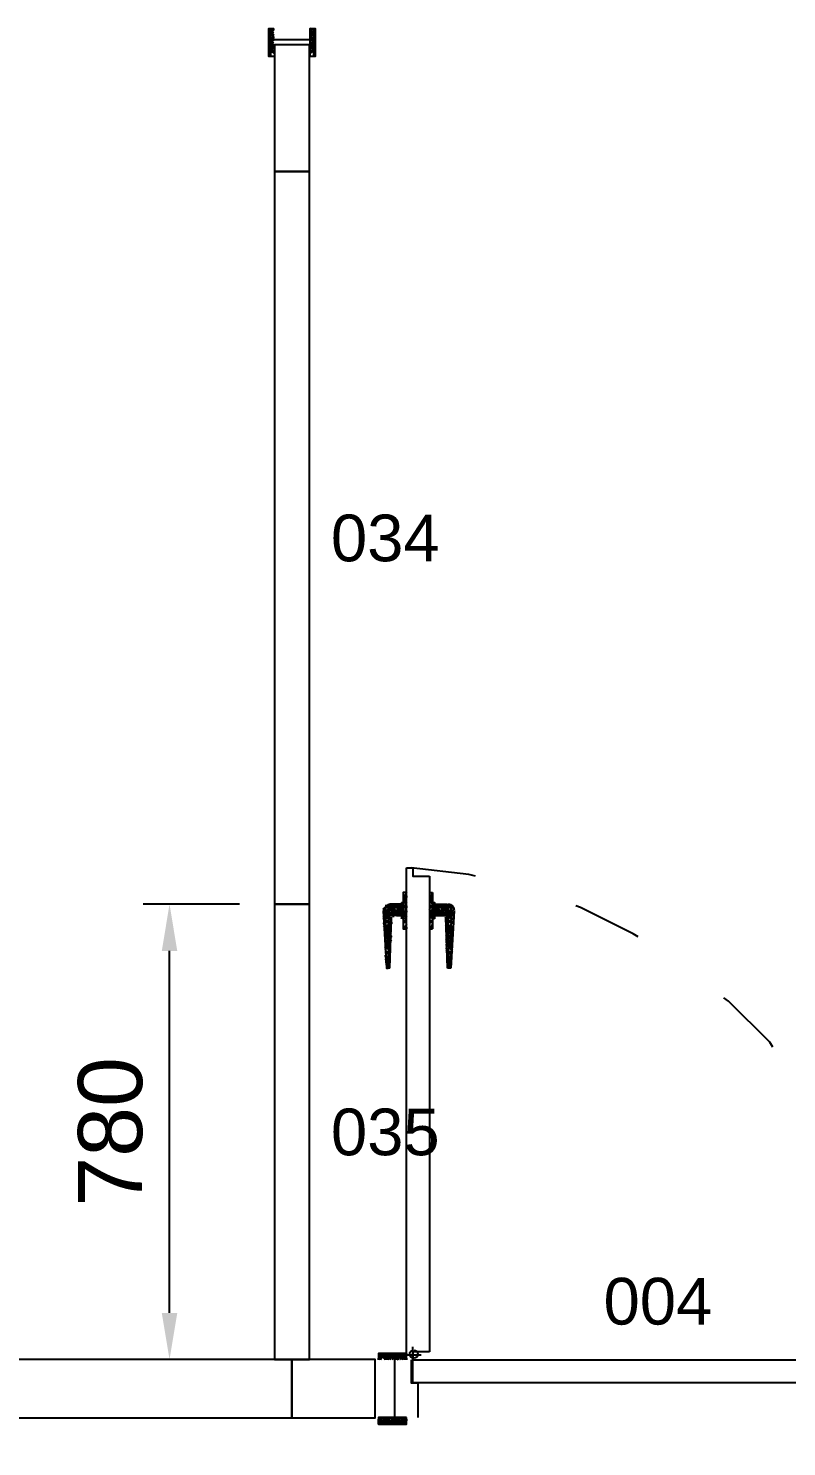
# Model space of a CAD drawing. Header units: millimetres. Extents: x -973 to 28250, y -35942 to 8545.
# Drawn here: x 3413 to 4713, y -24049 to -21620 of the extents above; entities that cross this region are included whole.
import ezdxf
from ezdxf.enums import TextEntityAlignment as Align

# ---------------------------------------------------------------- set-up
doc = ezdxf.new("R2010")
doc.units = ezdxf.units.MM
for name, color, linetype in [('R02_AKS', 8, 'Continuous'), ('R02_DUVAR', 7, 'Continuous'), ('R02_OLCU', 4, 'Continuous'), ('R02_OZEL', 6, 'Continuous')]:
    doc.layers.add(name, color=color, linetype=linetype)
doc.styles.get("Standard").update_dxf_attribs({"font": 'Arial.ttf'})
doc.dimstyles.new('ISO-25', dxfattribs={"dimtxt": 12, "dimasz": 3, "dimexe": 1.25, "dimexo": 0.625, "dimgap": 4, "dimtad": 1, "dimtxsty": 'Standard', "dimcen": 2.5, "dimadec": 0, "dimazin": 0, "dimtfac": 1, "dimtmove": 0, "dimatfit": 3, "dimfxl": 1, "dimarcsym": 0})

# ---------------------------------------------------------------- blocks, each defined once
blk = doc.blocks.new('R02_CK_D01_H_1_1_P')
blk.add_lwpolyline([(0, 0), (1255, 0), (1255, 100), (0, 100)], close=True)
blk = doc.blocks.new('R02_SRC_K02')
at = {"color": 133, "linetype": 'Continuous', "lineweight": 25, "true_color": 0x6ec1dd}
for p, q in [((54378.49, 7078.5), (54378.49, 7162.8)), ((54374.54, 7161.39), (54374.54, 7079.91)), ((54373.98, 7158.57), (54374.26, 7158.01)), ((54373.98, 7158.57), (54373.98, 7152.37)), ((54374.54, 7158.57), (54373.98, 7158.57)), ((54373.98, 7158.01), (54373.98, 7158.01)), ((54373.98, 7158.01), (54374.26, 7158.01)), ((54373.98, 7157.45), (54373.98, 7157.73)), ((54373.98, 7157.73), (54373.98, 7157.73)), ((54374.26, 7158.01), (54374.54, 7158.29)), ((54374.54, 7158.01), (54374.26, 7157.73)), ((54374.26, 7157.73), (54374.26, 7158.01)), ((54374.26, 7157.73), (54374.54, 7157.73)), ((54378.49, 7158.57), (54378.77, 7158.01)), ((54378.49, 7158.01), (54378.49, 7157.73)), ((54378.49, 7158.01), (54378.77, 7158.01)), ((54378.77, 7157.45), (54378.49, 7157.73)), ((54378.49, 7157.73), (54378.49, 7157.73)), ((54378.77, 7158.01), (54379.05, 7158.29)), ((54378.77, 7157.73), (54378.77, 7158.01)), ((54379.05, 7157.73), (54378.77, 7157.73)), ((54378.77, 7157.73), (54379.05, 7157.73)), ((54370.31, 7155.75), (54370.88, 7155.19)), ((54370.31, 7155.47), (54370.88, 7145.6)), ((54370.59, 7156.32), (54371.72, 7156.32)), ((54370.59, 7156.04), (54370.59, 7156.04)), ((54370.59, 7156.04), (54371.16, 7155.47)), ((54370.88, 7156.32), (54370.88, 7156.32)), ((54370.88, 7156.32), (54370.88, 7156.04)), ((54371.72, 7156.04), (54370.88, 7156.04)), ((54370.88, 7155.47), (54370.88, 7155.19)), ((54370.88, 7155.47), (54371.16, 7155.47)), ((54371.72, 7156.32), (54371.16, 7156.32)), ((54371.16, 7155.19), (54371.44, 7156.04)), ((54371.44, 7156.6), (54371.44, 7156.32)), ((54371.44, 7156.6), (54371.44, 7156.32)), ((54373.69, 7156.6), (54371.44, 7156.6)), ((54371.72, 7155.75), (54371.44, 7156.04)), ((54371.44, 7154.91), (54372, 7155.75)), ((54372, 7156.32), (54371.72, 7156.6)), ((54371.72, 7156.32), (54371.72, 7156.32)), ((54371.72, 7156.32), (54371.72, 7156.04)), ((54371.72, 7155.75), (54372, 7155.75)), ((54372, 7156.32), (54372, 7156.6)), ((54372, 7156.32), (54372.29, 7156.32)), ((54372.57, 7154.91), (54372, 7156.04)), ((54372, 7156.04), (54372, 7155.75)), ((54372, 7156.04), (54372.29, 7156.04)), ((54372, 7155.75), (54372.29, 7155.19)), ((54372.29, 7156.32), (54372.29, 7156.6)), ((54372.57, 7156.32), (54372.29, 7156.32)), ((54372.57, 7156.32), (54372.29, 7156.04)), ((54373.13, 7156.32), (54372.29, 7156.32)), ((54373.13, 7156.04), (54372.29, 7156.04)), ((54372.29, 7156.04), (54372.57, 7155.47)), ((54372.57, 7155.47), (54372.29, 7155.19)), ((54372.57, 7155.19), (54373.13, 7156.04)), ((54372.57, 7155.47), (54372.57, 7155.47)), ((54373.13, 7156.6), (54373.13, 7156.32)), ((54373.13, 7156.6), (54373.13, 7156.32)), ((54373.41, 7156.32), (54373.13, 7156.32)), ((54373.41, 7156.32), (54373.13, 7156.04)), ((54373.13, 7155.75), (54373.13, 7156.04)), ((54373.13, 7155.75), (54373.41, 7155.75)), ((54373.13, 7154.91), (54373.41, 7155.75)), ((54373.41, 7156.32), (54373.41, 7156.6)), ((54373.41, 7156.32), (54373.41, 7156.6)), ((54373.41, 7156.32), (54373.69, 7156.32)), ((54373.69, 7156.04), (54373.41, 7156.04)), ((54373.41, 7156.04), (54373.41, 7155.75)), ((54373.41, 7156.04), (54373.69, 7156.04)), ((54373.41, 7155.75), (54373.69, 7155.47)), ((54373.69, 7156.88), (54373.69, 7156.88)), ((54373.69, 7156.32), (54373.98, 7156.6)), ((54373.69, 7156.32), (54373.98, 7156.32)), ((54373.69, 7156.32), (54373.69, 7156.32)), ((54373.98, 7155.47), (54373.69, 7156.04)), ((54373.69, 7156.04), (54373.69, 7156.04)), ((54373.69, 7155.47), (54373.98, 7155.19)), ((54373.98, 7157.45), (54373.98, 7157.45)), ((54374.26, 7157.45), (54373.98, 7156.88)), ((54373.98, 7157.45), (54373.98, 7157.45)), ((54373.98, 7157.45), (54373.98, 7157.45)), ((54373.98, 7157.16), (54373.98, 7157.16)), ((54373.98, 7157.16), (54374.26, 7157.16)), ((54373.98, 7156.6), (54374.26, 7157.16)), ((54373.98, 7156.32), (54374.54, 7156.32)), ((54373.98, 7156.32), (54373.98, 7156.32)), ((54373.98, 7156.32), (54373.98, 7156.04)), ((54373.98, 7156.32), (54373.98, 7156.32)), ((54374.54, 7156.32), (54373.98, 7156.32)), ((54373.98, 7156.04), (54373.98, 7156.04)), ((54373.98, 7156.04), (54373.98, 7156.04)), ((54374.54, 7156.04), (54373.98, 7156.04)), ((54373.98, 7155.47), (54373.98, 7155.19)), ((54373.98, 7155.47), (54374.26, 7155.47)), ((54374.26, 7157.45), (54374.54, 7157.45)), ((54374.26, 7157.45), (54374.26, 7157.16)), ((54374.26, 7157.45), (54374.54, 7157.45)), ((54374.26, 7157.16), (54374.54, 7156.88)), ((54374.26, 7155.19), (54374.54, 7155.75)), ((54378.77, 7157.45), (54378.49, 7156.88)), ((54378.77, 7157.45), (54378.49, 7157.45)), ((54378.49, 7157.16), (54378.49, 7157.45)), ((54378.49, 7157.45), (54378.49, 7157.45)), ((54378.49, 7157.16), (54378.77, 7157.16)), ((54378.49, 7156.32), (54378.77, 7157.16)), ((54378.49, 7156.32), (54379.05, 7156.32)), ((54378.49, 7156.32), (54378.49, 7156.32)), ((54378.49, 7156.32), (54378.49, 7156.04)), ((54379.05, 7156.32), (54378.49, 7156.32)), ((54379.05, 7156.04), (54378.49, 7156.04)), ((54378.49, 7156.04), (54378.77, 7155.47)), ((54378.49, 7155.47), (54378.49, 7155.19)), ((54378.49, 7155.47), (54378.77, 7155.47)), ((54378.77, 7157.45), (54378.77, 7157.16)), ((54378.77, 7157.45), (54379.05, 7157.45)), ((54378.77, 7157.16), (54379.05, 7156.88)), ((54379.33, 7156.88), (54379.05, 7156.88)), ((54379.05, 7156.88), (54379.05, 7156.32)), ((54379.33, 7156.6), (54379.05, 7156.32)), ((54379.05, 7156.32), (54379.33, 7156.32)), ((54379.33, 7156.32), (54379.05, 7156.32)), ((54379.33, 7156.04), (54379.05, 7156.04)), ((54379.33, 7156.88), (54379.33, 7154.06)), ((54379.62, 7156.32), (54379.33, 7156.6)), ((54379.33, 7156.6), (54381.31, 7156.6)), ((54379.33, 7156.32), (54379.33, 7156.32)), ((54379.33, 7156.32), (54379.33, 7156.32)), ((54379.33, 7156.32), (54379.33, 7156.04)), ((54379.33, 7156.32), (54379.33, 7156.32)), ((54379.33, 7156.04), (54379.33, 7156.04)), ((54379.33, 7155.75), (54379.62, 7155.75)), ((54379.33, 7155.19), (54379.62, 7155.75)), ((54379.62, 7156.32), (54379.62, 7156.6)), ((54379.62, 7156.32), (54379.9, 7156.32)), ((54380.18, 7154.91), (54379.62, 7156.04)), ((54379.62, 7156.04), (54379.62, 7155.75)), ((54379.62, 7156.04), (54379.9, 7156.04)), ((54379.62, 7155.75), (54379.9, 7155.19)), ((54379.9, 7156.32), (54379.9, 7156.6)), ((54380.18, 7156.32), (54379.9, 7156.32)), ((54380.18, 7156.32), (54379.9, 7156.04)), ((54380.74, 7156.32), (54379.9, 7156.32)), ((54380.74, 7156.04), (54379.9, 7156.04)), ((54379.9, 7156.04), (54380.18, 7155.47)), ((54380.18, 7155.47), (54379.9, 7155.19)), ((54380.18, 7155.19), (54380.74, 7156.04)), ((54380.18, 7155.47), (54380.18, 7155.47)), ((54380.74, 7156.6), (54380.74, 7156.32)), ((54380.74, 7156.6), (54380.74, 7156.32)), ((54381.03, 7156.32), (54380.74, 7156.32)), ((54381.03, 7156.32), (54380.74, 7156.04)), ((54380.74, 7155.75), (54380.74, 7156.04)), ((54380.74, 7155.75), (54381.03, 7155.75)), ((54380.74, 7154.91), (54381.03, 7155.75)), ((54381.03, 7156.32), (54381.03, 7156.6)), ((54381.03, 7156.32), (54381.03, 7156.6)), ((54381.03, 7156.32), (54381.31, 7156.32)), ((54381.03, 7156.04), (54381.03, 7155.75)), ((54381.03, 7156.04), (54381.31, 7156.04)), ((54381.03, 7155.75), (54381.59, 7155.19)), ((54381.31, 7156.32), (54381.59, 7156.6)), ((54381.31, 7156.04), (54381.87, 7155.47)), ((54381.59, 7156.32), (54381.59, 7156.32)), ((54381.59, 7156.32), (54381.59, 7156.04)), ((54381.59, 7156.32), (54381.59, 7156.32)), ((54382.15, 7156.04), (54381.59, 7156.04)), ((54381.59, 7155.47), (54381.59, 7155.19)), ((54381.59, 7155.47), (54381.87, 7155.47)), ((54381.87, 7155.19), (54382.15, 7156.04)), ((54382.44, 7155.75), (54382.15, 7156.04)), ((54382.15, 7154.91), (54382.44, 7155.47)), ((54382.44, 7155.75), (54382.44, 7155.75)), ((54370.88, 7155.19), (54370.31, 7155.19)), ((54370.88, 7154.63), (54370.31, 7154.63)), ((54370.59, 7154.06), (54370.88, 7154.63)), ((54370.59, 7153.78), (54371.16, 7154.34)), ((54370.59, 7153.78), (54370.59, 7153.78)), ((54371.16, 7152.37), (54370.59, 7153.5)), ((54370.59, 7153.5), (54371.72, 7153.5)), ((54370.59, 7153.5), (54370.59, 7153.5)), ((54370.59, 7153.5), (54371.16, 7152.65)), ((54370.59, 7152.94), (54370.88, 7152.37)), ((54371.16, 7154.91), (54370.88, 7155.19)), ((54371.16, 7154.91), (54370.88, 7154.63)), ((54370.88, 7154.34), (54370.88, 7154.63)), ((54370.88, 7154.34), (54371.16, 7154.34)), ((54370.88, 7153.5), (54370.88, 7153.78)), ((54371.72, 7153.78), (54370.88, 7153.78)), ((54370.88, 7153.5), (54370.88, 7153.5)), ((54371.72, 7153.5), (54370.88, 7153.5)), ((54371.16, 7154.91), (54371.16, 7155.19)), ((54371.16, 7154.91), (54371.44, 7154.91)), ((54371.16, 7154.91), (54371.16, 7154.63)), ((54371.16, 7154.91), (54371.44, 7154.91)), ((54371.16, 7154.63), (54371.44, 7153.78)), ((54371.16, 7152.65), (54371.44, 7153.5)), ((54371.72, 7154.91), (54371.44, 7155.19)), ((54372.57, 7155.19), (54371.44, 7155.19)), ((54371.72, 7154.91), (54371.44, 7154.63)), ((54371.44, 7154.91), (54371.72, 7154.06)), ((54372.57, 7154.63), (54371.44, 7154.63)), ((54371.44, 7145.6), (54371.72, 7154.34)), ((54371.72, 7154.06), (54371.44, 7153.78)), ((54371.72, 7153.22), (54371.44, 7153.5)), ((54371.44, 7152.37), (54371.72, 7152.94)), ((54371.72, 7154.06), (54371.72, 7154.06)), ((54371.72, 7153.5), (54371.72, 7153.78)), ((54371.72, 7153.5), (54371.72, 7153.5)), ((54371.72, 7153.22), (54371.72, 7153.22)), ((54373.69, 7154.63), (54372, 7154.63)), ((54372, 7154.34), (54372, 7154.34)), ((54372.57, 7154.63), (54372.29, 7154.63)), ((54372.29, 7154.63), (54372.29, 7154.63)), ((54372.57, 7154.91), (54372.57, 7155.19)), ((54372.85, 7154.91), (54372.57, 7155.19)), ((54372.57, 7154.91), (54372.57, 7154.63)), ((54372.57, 7154.91), (54372.57, 7154.63)), ((54372.85, 7154.91), (54372.57, 7154.63)), ((54372.57, 7154.63), (54372.57, 7154.63)), ((54372.85, 7154.63), (54372.85, 7154.91)), ((54372.85, 7154.91), (54373.13, 7154.91)), ((54372.85, 7154.91), (54373.13, 7154.91)), ((54373.13, 7154.91), (54373.13, 7155.19)), ((54373.69, 7155.19), (54373.13, 7155.19)), ((54373.13, 7154.91), (54373.13, 7154.63)), ((54373.13, 7154.91), (54373.13, 7154.63)), ((54373.69, 7154.63), (54373.13, 7154.63)), ((54373.98, 7155.19), (54373.69, 7155.19)), ((54373.69, 7154.91), (54373.98, 7154.91)), ((54373.98, 7154.63), (54373.69, 7154.63)), ((54373.69, 7154.34), (54373.98, 7154.63)), ((54373.98, 7154.34), (54373.69, 7154.06)), ((54373.69, 7154.06), (54373.98, 7154.06)), ((54373.69, 7154.06), (54373.69, 7154.06)), ((54373.98, 7154.91), (54373.98, 7155.19)), ((54373.98, 7155.19), (54373.98, 7155.19)), ((54373.98, 7155.19), (54373.98, 7155.19)), ((54373.98, 7154.91), (54373.98, 7154.91)), ((54373.98, 7154.91), (54373.98, 7154.63)), ((54373.98, 7154.34), (54373.98, 7154.63)), ((54373.98, 7154.63), (54373.98, 7154.63)), ((54373.98, 7154.63), (54373.98, 7154.63)), ((54373.98, 7154.34), (54374.26, 7154.34)), ((54373.98, 7154.06), (54374.26, 7154.34)), ((54373.98, 7153.5), (54373.98, 7153.78)), ((54374.54, 7153.78), (54373.98, 7153.78)), ((54373.98, 7153.5), (54374.54, 7153.5)), ((54373.98, 7153.5), (54373.98, 7153.5)), ((54374.54, 7153.5), (54373.98, 7153.5)), ((54373.98, 7153.22), (54374.26, 7152.65)), ((54374.26, 7154.91), (54374.26, 7155.19)), ((54374.26, 7154.91), (54374.54, 7154.91)), ((54374.26, 7154.91), (54374.54, 7154.91)), ((54374.26, 7154.91), (54374.26, 7154.63)), ((54374.26, 7154.91), (54374.54, 7154.91)), ((54374.26, 7154.63), (54374.54, 7154.06)), ((54374.26, 7152.65), (54374.54, 7152.94)), ((54378.77, 7154.91), (54378.49, 7155.19)), ((54378.49, 7155.19), (54378.49, 7155.19)), ((54378.77, 7154.91), (54378.49, 7154.63)), ((54378.49, 7154.34), (54378.49, 7154.63)), ((54378.49, 7154.63), (54378.49, 7154.63)), ((54378.49, 7154.34), (54378.77, 7154.34)), ((54378.49, 7153.78), (54378.77, 7154.34)), ((54378.49, 7153.5), (54378.49, 7153.78)), ((54379.05, 7153.78), (54378.49, 7153.78)), ((54378.49, 7153.5), (54379.05, 7153.5)), ((54378.49, 7153.5), (54378.49, 7153.5)), ((54379.05, 7153.5), (54378.49, 7153.5)), ((54378.49, 7153.22), (54378.77, 7152.65)), ((54378.77, 7152.37), (54378.49, 7152.94)), ((54378.77, 7154.91), (54378.77, 7155.19)), ((54378.77, 7154.91), (54379.05, 7154.91)), ((54378.77, 7154.91), (54378.77, 7154.63)), ((54378.77, 7154.91), (54379.05, 7154.91)), ((54378.77, 7154.63), (54379.05, 7154.34)), ((54378.77, 7152.65), (54379.05, 7152.94)), ((54379.33, 7154.91), (54379.05, 7155.19)), ((54379.33, 7155.19), (54379.05, 7155.19)), ((54379.05, 7154.91), (54379.33, 7155.19)), ((54379.05, 7154.91), (54379.33, 7154.91)), ((54379.05, 7154.91), (54379.05, 7154.91)), ((54379.05, 7154.91), (54379.05, 7154.91)), ((54379.05, 7154.91), (54379.33, 7154.63)), ((54379.33, 7154.63), (54379.05, 7154.63)), ((54379.33, 7154.63), (54379.05, 7154.63)), ((54379.05, 7154.34), (54379.05, 7154.06)), ((54380.18, 7155.19), (54379.33, 7155.19)), ((54379.33, 7154.91), (54379.33, 7154.63)), ((54380.18, 7154.63), (54379.33, 7154.63)), ((54379.33, 7154.63), (54380.74, 7154.63)), ((54380.18, 7154.63), (54379.9, 7154.63)), ((54379.9, 7154.63), (54379.9, 7154.63)), ((54380.18, 7154.91), (54380.18, 7155.19)), ((54380.46, 7154.91), (54380.18, 7155.19)), ((54380.18, 7154.91), (54380.18, 7154.63)), ((54380.18, 7154.91), (54380.18, 7154.63)), ((54380.46, 7154.91), (54380.18, 7154.63)), ((54380.18, 7154.63), (54380.18, 7154.63)), ((54380.46, 7154.63), (54380.46, 7154.91)), ((54380.46, 7154.91), (54380.74, 7154.91)), ((54380.46, 7154.91), (54380.74, 7154.91)), ((54380.74, 7154.91), (54380.74, 7155.19)), ((54381.59, 7155.19), (54380.74, 7155.19)), ((54380.74, 7154.91), (54380.74, 7154.63)), ((54380.74, 7154.91), (54380.74, 7154.34)), ((54381.59, 7154.63), (54380.74, 7154.63)), ((54380.74, 7154.34), (54380.74, 7154.34)), ((54381.03, 7153.78), (54381.59, 7154.63)), ((54381.31, 7145.6), (54381.03, 7154.34)), ((54381.03, 7154.06), (54381.03, 7154.06)), ((54381.03, 7154.06), (54381.03, 7154.06)), ((54381.03, 7153.78), (54381.03, 7153.78)), ((54381.03, 7153.78), (54381.31, 7153.78)), ((54381.03, 7153.5), (54382.44, 7153.5)), ((54381.03, 7153.5), (54381.03, 7153.5)), ((54381.03, 7153.5), (54381.03, 7153.22)), ((54381.03, 7153.5), (54381.31, 7153.5)), ((54381.03, 7153.22), (54381.03, 7153.22)), ((54381.03, 7153.22), (54381.03, 7153.22)), ((54381.03, 7153.22), (54381.59, 7152.37)), ((54381.31, 7153.78), (54381.87, 7154.34)), ((54381.31, 7153.5), (54381.87, 7152.65)), ((54381.59, 7154.91), (54381.59, 7155.19)), ((54381.59, 7154.91), (54381.59, 7154.63)), ((54381.59, 7154.34), (54381.59, 7154.63)), ((54381.59, 7154.34), (54381.87, 7154.34)), ((54381.59, 7153.5), (54381.59, 7153.78)), ((54382.44, 7153.78), (54381.59, 7153.78)), ((54381.59, 7153.5), (54381.59, 7153.5)), ((54382.44, 7153.5), (54381.59, 7153.5)), ((54381.87, 7154.91), (54381.87, 7155.19)), ((54381.87, 7154.91), (54382.44, 7154.91)), ((54381.87, 7154.91), (54382.15, 7154.91)), ((54381.87, 7154.91), (54381.87, 7154.63)), ((54381.87, 7154.91), (54382.15, 7154.91)), ((54381.87, 7154.63), (54382.15, 7153.78)), ((54381.87, 7152.65), (54382.15, 7153.5)), ((54382.44, 7154.91), (54382.15, 7155.19)), ((54382.44, 7155.19), (54382.15, 7155.19)), ((54382.44, 7154.91), (54382.15, 7154.63)), ((54382.15, 7154.91), (54382.44, 7154.34)), ((54382.44, 7154.63), (54382.15, 7154.63)), ((54382.44, 7154.06), (54382.15, 7153.78)), ((54382.44, 7153.22), (54382.15, 7153.5)), ((54382.44, 7154.06), (54382.44, 7154.06)), ((54370.88, 7152.37), (54370.59, 7152.37)), ((54370.88, 7152.09), (54370.59, 7152.09)), ((54370.59, 7151.81), (54370.88, 7152.09)), ((54370.59, 7150.96), (54371.16, 7151.81)), ((54370.59, 7150.96), (54371.72, 7150.96)), ((54370.59, 7150.96), (54370.59, 7150.96)), ((54370.59, 7150.96), (54370.59, 7150.96)), ((54370.59, 7150.96), (54371.16, 7150.12)), ((54370.88, 7152.65), (54370.88, 7152.37)), ((54370.88, 7152.65), (54371.16, 7152.65)), ((54371.16, 7152.37), (54370.88, 7152.37)), ((54371.16, 7152.37), (54370.88, 7152.09)), ((54370.88, 7151.81), (54370.88, 7152.09)), ((54370.88, 7151.81), (54371.16, 7151.81)), ((54370.88, 7150.96), (54370.88, 7151.24)), ((54371.72, 7151.24), (54370.88, 7151.24)), ((54370.88, 7150.96), (54370.88, 7150.68)), ((54371.72, 7150.68), (54370.88, 7150.68)), ((54371.16, 7152.37), (54371.16, 7152.65)), ((54371.16, 7152.37), (54371.44, 7152.37)), ((54371.72, 7151.24), (54371.16, 7152.09)), ((54371.16, 7152.09), (54371.16, 7151.81)), ((54371.16, 7152.09), (54371.44, 7152.09)), ((54371.16, 7151.81), (54371.44, 7151.24)), ((54371.16, 7149.83), (54371.44, 7150.68)), ((54371.72, 7150.4), (54371.16, 7149.83)), ((54371.72, 7152.37), (54371.44, 7152.37)), ((54371.72, 7152.37), (54371.44, 7152.09)), ((54371.72, 7152.37), (54371.44, 7152.37)), ((54371.72, 7152.09), (54371.44, 7152.09)), ((54371.44, 7152.09), (54371.72, 7151.81)), ((54371.72, 7151.24), (54371.44, 7151.24)), ((54371.72, 7150.4), (54371.44, 7150.68)), ((54371.72, 7151.24), (54371.72, 7151.24)), ((54371.72, 7151.24), (54371.72, 7151.24)), ((54371.72, 7150.68), (54371.72, 7150.68)), ((54373.98, 7152.37), (54373.98, 7152.65)), ((54373.98, 7152.65), (54373.98, 7152.65)), ((54373.98, 7152.65), (54374.26, 7152.65)), ((54374.54, 7152.37), (54373.98, 7152.37)), ((54374.54, 7152.65), (54374.26, 7152.37)), ((54374.26, 7152.37), (54374.26, 7152.65)), ((54378.49, 7152.65), (54378.49, 7152.37)), ((54378.49, 7152.65), (54378.77, 7152.65)), ((54378.77, 7152.37), (54378.77, 7152.65)), ((54381.03, 7152.37), (54381.59, 7152.37)), ((54381.59, 7152.37), (54381.03, 7152.37)), ((54381.59, 7152.09), (54381.03, 7152.09)), ((54381.03, 7151.53), (54381.59, 7152.09)), ((54381.03, 7150.96), (54382.15, 7150.96)), ((54381.03, 7150.96), (54381.03, 7150.96)), ((54381.03, 7150.96), (54381.31, 7150.96)), ((54381.03, 7150.96), (54381.03, 7150.96)), ((54381.03, 7150.96), (54381.31, 7150.96)), ((54381.03, 7150.4), (54381.59, 7149.83)), ((54381.31, 7150.96), (54381.87, 7151.81)), ((54381.31, 7150.96), (54381.87, 7150.12)), ((54381.59, 7152.65), (54381.59, 7152.37)), ((54381.59, 7152.65), (54381.87, 7152.65)), ((54381.59, 7152.37), (54381.59, 7152.37)), ((54381.59, 7152.37), (54381.59, 7152.09)), ((54381.59, 7151.81), (54381.59, 7152.09)), ((54381.59, 7151.81), (54381.87, 7151.81)), ((54381.59, 7150.96), (54381.59, 7151.24)), ((54382.15, 7151.24), (54381.59, 7151.24)), ((54381.59, 7150.96), (54381.59, 7150.68)), ((54382.15, 7150.68), (54381.59, 7150.68)), ((54381.87, 7152.37), (54381.87, 7152.65)), ((54381.87, 7152.37), (54382.15, 7152.37)), ((54381.87, 7152.37), (54382.15, 7152.37)), ((54382.15, 7151.53), (54381.87, 7152.09)), ((54381.87, 7152.09), (54381.87, 7151.81)), ((54381.87, 7152.09), (54382.15, 7152.09)), ((54381.87, 7151.81), (54382.15, 7151.24)), ((54381.87, 7149.83), (54382.15, 7150.68)), ((54382.15, 7152.37), (54382.15, 7152.65)), ((54382.15, 7152.37), (54382.15, 7152.37)), ((54382.15, 7152.37), (54382.15, 7152.37)), ((54382.15, 7152.09), (54382.15, 7152.09)), ((54382.15, 7152.09), (54382.15, 7152.09)), ((54382.15, 7152.09), (54382.15, 7152.09)), ((54370.59, 7150.12), (54370.88, 7149.83)), ((54370.88, 7149.83), (54370.59, 7149.83)), ((54371.16, 7149.55), (54370.59, 7148.71)), ((54370.88, 7149.27), (54370.59, 7149.27)), ((54370.59, 7149.27), (54370.88, 7149.27)), ((54370.59, 7148.42), (54371.16, 7149.27)), ((54370.88, 7150.12), (54370.88, 7149.83)), ((54370.88, 7150.12), (54371.16, 7150.12)), ((54371.16, 7149.55), (54370.88, 7149.83)), ((54371.16, 7149.55), (54370.88, 7149.27)), ((54370.88, 7149.27), (54370.88, 7149.27)), ((54370.88, 7149.27), (54371.16, 7149.27)), ((54370.88, 7148.42), (54371.72, 7148.42)), ((54370.88, 7148.42), (54370.88, 7148.42)), ((54370.88, 7148.42), (54370.88, 7148.14)), ((54371.72, 7148.42), (54370.88, 7148.42)), ((54371.44, 7148.14), (54370.88, 7148.14)), ((54370.88, 7148.14), (54371.16, 7147.3)), ((54371.16, 7149.83), (54371.16, 7149.83)), ((54371.16, 7149.83), (54371.44, 7149.83)), ((54371.16, 7149.55), (54371.16, 7149.27)), ((54371.16, 7149.55), (54371.44, 7149.55)), ((54371.16, 7149.27), (54371.44, 7148.42)), ((54371.16, 7147.3), (54371.44, 7148.14)), ((54371.44, 7149.83), (54371.72, 7150.12)), ((54371.72, 7149.55), (54371.44, 7149.83)), ((54371.72, 7149.83), (54371.44, 7149.83)), ((54371.72, 7149.55), (54371.44, 7149.27)), ((54371.44, 7149.55), (54371.72, 7149.27)), ((54371.72, 7149.27), (54371.44, 7149.27)), ((54371.72, 7148.71), (54371.44, 7148.42)), ((54371.44, 7148.14), (54371.44, 7148.14)), ((54381.59, 7149.83), (54381.31, 7149.83)), ((54381.31, 7149.55), (54381.59, 7149.55)), ((54381.87, 7149.55), (54381.31, 7148.71)), ((54381.59, 7149.27), (54381.31, 7149.27)), ((54381.31, 7148.99), (54381.59, 7149.27)), ((54381.31, 7148.42), (54381.87, 7149.27)), ((54381.31, 7148.42), (54382.15, 7148.42)), ((54381.31, 7148.42), (54381.31, 7148.42)), ((54381.31, 7148.14), (54381.31, 7148.14)), ((54381.31, 7148.14), (54381.87, 7147.3)), ((54381.59, 7150.12), (54381.59, 7149.83)), ((54381.59, 7150.12), (54381.87, 7150.12)), ((54381.59, 7149.55), (54381.59, 7149.83)), ((54381.59, 7149.55), (54381.59, 7149.27)), ((54381.59, 7149.27), (54381.59, 7149.27)), ((54381.59, 7149.27), (54381.87, 7149.27)), ((54381.59, 7148.42), (54381.59, 7148.42)), ((54381.59, 7148.42), (54381.59, 7148.14)), ((54382.15, 7148.42), (54381.59, 7148.42)), ((54382.15, 7148.14), (54381.59, 7148.14)), ((54382.15, 7150.12), (54381.87, 7149.83)), ((54381.87, 7149.83), (54381.87, 7149.83)), ((54381.87, 7149.83), (54382.15, 7149.83)), ((54381.87, 7149.55), (54382.15, 7149.55)), ((54381.87, 7149.55), (54381.87, 7149.27)), ((54381.87, 7149.55), (54382.15, 7149.55)), ((54381.87, 7149.27), (54382.15, 7148.71)), ((54371.16, 7147.01), (54370.88, 7147.58)), ((54371.16, 7147.01), (54370.88, 7147.3)), ((54370.88, 7147.3), (54370.88, 7147.3)), ((54370.88, 7147.3), (54371.16, 7147.3)), ((54370.88, 7147.3), (54370.88, 7147.3)), ((54370.88, 7147.3), (54370.88, 7147.3)), ((54371.16, 7147.01), (54370.88, 7146.73)), ((54370.88, 7146.73), (54370.88, 7146.73)), ((54370.88, 7145.89), (54371.16, 7146.45)), ((54370.88, 7145.6), (54370.88, 7145.89)), ((54371.44, 7145.89), (54370.88, 7145.89)), ((54370.88, 7145.6), (54371.44, 7145.6)), ((54370.88, 7145.6), (54370.88, 7145.6)), ((54371.16, 7147.01), (54371.16, 7147.3)), ((54371.16, 7147.01), (54371.44, 7147.01)), ((54371.44, 7146.45), (54371.16, 7146.73)), ((54371.16, 7146.73), (54371.16, 7146.73)), ((54371.16, 7146.73), (54371.44, 7146.73)), ((54371.16, 7146.73), (54371.44, 7145.89)), ((54371.16, 7145.6), (54371.16, 7145.6)), ((54371.16, 7145.6), (54371.16, 7145.6)), ((54371.16, 7145.6), (54371.16, 7145.6)), ((54371.44, 7147.01), (54371.44, 7147.3)), ((54371.44, 7146.73), (54371.44, 7146.73)), ((54381.87, 7147.01), (54381.31, 7147.86)), ((54381.31, 7147.58), (54381.59, 7147.3)), ((54381.59, 7147.3), (54381.31, 7147.3)), ((54381.31, 7147.01), (54381.59, 7147.01)), ((54381.59, 7146.73), (54381.31, 7146.73)), ((54381.31, 7146.45), (54381.59, 7146.73)), ((54381.31, 7145.89), (54381.87, 7146.45)), ((54381.31, 7145.89), (54381.31, 7145.89)), ((54381.31, 7145.6), (54381.87, 7145.6)), ((54381.59, 7147.01), (54381.59, 7147.3)), ((54381.59, 7147.3), (54381.59, 7147.3)), ((54381.59, 7147.3), (54381.87, 7147.3)), ((54381.59, 7147.01), (54381.59, 7146.73)), ((54381.59, 7146.45), (54381.59, 7146.73)), ((54381.59, 7146.45), (54381.87, 7146.45)), ((54381.59, 7145.6), (54381.59, 7145.89)), ((54381.87, 7145.89), (54381.59, 7145.89)), ((54381.59, 7145.6), (54381.59, 7145.6)), ((54381.59, 7145.6), (54381.59, 7145.6)), ((54381.87, 7147.3), (54382.15, 7147.86)), ((54381.87, 7147.01), (54381.87, 7147.3)), ((54381.87, 7147.01), (54382.15, 7147.01)), ((54381.87, 7147.01), (54382.15, 7147.01)), ((54382.15, 7146.73), (54381.87, 7146.73)), ((54381.87, 7146.73), (54381.87, 7146.73)), ((54381.87, 7146.73), (54382.15, 7146.73)), ((54381.87, 7146.73), (54381.87, 7146.17)), ((54381.87, 7145.6), (54381.87, 7145.6)), ((54377.36, 7078.22), (54377.36, 7080.76)), ((54377.36, 7078.5), (54293.34, 7078.5)), ((54375.95, 7079.35), (54379.05, 7079.35)), ((54377.36, 7074.56), (54377.36, 7078.5)), ((54378.49, 7079.63), (54378.49, 7079.35)), ((54379.33, 7079.35), (54378.49, 7079.35)), ((54378.49, 7079.35), (54378.77, 7078.79)), ((54378.49, 7078.5), (54378.49, 7079.07)), ((54378.49, 7078.79), (54378.49, 7078.5)), ((54378.49, 7078.79), (54378.77, 7078.79)), ((54378.77, 7078.79), (54379.05, 7079.35)), ((54378.77, 7078.5), (54378.77, 7078.79)), ((54379.62, 7079.63), (54379.05, 7078.5)), ((54379.33, 7079.35), (54379.05, 7079.35)), ((54379.33, 7079.63), (54379.33, 7079.35)), ((54379.33, 7079.35), (54379.62, 7079.35)), ((54379.33, 7078.5), (54379.62, 7079.35)), ((54380.18, 7078.5), (54379.62, 7079.63)), ((54379.62, 7079.63), (54379.62, 7079.35)), ((54379.62, 7079.63), (54379.9, 7079.63)), ((54379.62, 7079.35), (54379.9, 7078.5)), ((54380.18, 7079.63), (54379.9, 7079.35)), ((54379.9, 7079.63), (54380.18, 7078.79)), ((54380.74, 7079.35), (54379.9, 7079.35)), ((54380.18, 7078.79), (54379.9, 7078.5)), ((54380.18, 7078.79), (54380.74, 7079.35)), ((54380.18, 7078.5), (54380.18, 7078.79)), ((54380.18, 7078.79), (54380.18, 7078.79)), ((54381.03, 7079.63), (54380.46, 7078.5)), ((54380.46, 7068.64), (54380.46, 7078.5)), ((54381.03, 7079.63), (54380.74, 7079.35)), ((54380.74, 7079.35), (54380.74, 7079.35)), ((54380.74, 7079.35), (54381.03, 7079.35)), ((54380.74, 7078.5), (54381.03, 7079.35)), ((54381.59, 7078.5), (54381.03, 7079.63)), ((54381.03, 7079.63), (54381.03, 7079.35)), ((54381.03, 7079.63), (54381.31, 7079.63)), ((54381.03, 7079.35), (54381.31, 7078.5)), ((54381.31, 7079.63), (54381.87, 7078.79)), ((54381.59, 7079.63), (54381.59, 7079.35)), ((54382.44, 7079.35), (54381.59, 7079.35)), ((54381.59, 7078.79), (54381.59, 7078.5)), ((54381.59, 7078.79), (54381.87, 7078.79)), ((54381.87, 7078.79), (54382.15, 7079.35)), ((54381.87, 7078.5), (54381.87, 7078.79)), ((54382.72, 7079.63), (54382.15, 7078.5)), ((54382.44, 7079.35), (54382.15, 7079.35)), ((54382.15, 7078.5), (54382.72, 7079.35)), ((54382.44, 7079.63), (54382.44, 7079.35)), ((54382.72, 7079.63), (54382.44, 7079.35)), ((54382.44, 7079.35), (54382.72, 7079.35)), ((54382.44, 7079.35), (54383, 7078.5)), ((54383.28, 7078.5), (54382.72, 7079.63)), ((54382.72, 7079.63), (54383, 7079.63)), ((54383, 7079.63), (54383, 7079.35)), ((54383, 7079.63), (54383.28, 7078.79)), ((54383.28, 7079.35), (54383, 7079.35)), ((54383, 7078.79), (54383, 7078.5)), ((54383, 7078.79), (54383.28, 7078.79)), ((54383.28, 7078.5), (54383.28, 7078.79)), ((54383.28, 7078.79), (54383.28, 7078.79)), ((54293.34, 7074.56), (54377.36, 7074.56)), ((54376.51, 7074.56), (54376.51, 7068.64)), ((54378.49, 7068.64), (54378.77, 7068.35)), ((54378.49, 7068.35), (54378.49, 7068.07)), ((54378.49, 7068.35), (54378.77, 7068.35)), ((54378.77, 7067.79), (54378.49, 7068.07)), ((54378.49, 7068.07), (54378.49, 7068.07)), ((54378.49, 7068.07), (54378.49, 7068.07)), ((54378.77, 7067.79), (54378.49, 7067.51)), ((54378.77, 7068.07), (54379.05, 7068.64)), ((54378.77, 7067.79), (54378.77, 7068.07)), ((54378.77, 7067.79), (54379.05, 7067.79)), ((54378.77, 7067.79), (54378.77, 7067.51)), ((54378.77, 7067.79), (54379.05, 7067.79)), ((54379.05, 7067.79), (54379.62, 7068.64)), ((54379.33, 7067.79), (54379.05, 7068.07)), ((54380.18, 7068.07), (54379.05, 7068.07)), ((54379.05, 7067.79), (54379.05, 7067.51)), ((54379.33, 7067.79), (54379.33, 7067.51)), ((54379.62, 7068.64), (54379.9, 7068.07)), ((54380.18, 7067.79), (54379.9, 7068.64)), ((54380.18, 7068.35), (54379.9, 7068.07)), ((54380.18, 7068.07), (54380.46, 7068.64)), ((54380.18, 7068.64), (54380.18, 7068.35)), ((54380.18, 7068.35), (54380.18, 7068.35)), ((54380.18, 7067.79), (54380.18, 7068.07)), ((54380.46, 7067.79), (54380.18, 7068.07)), ((54380.18, 7067.79), (54380.18, 7067.51)), ((54380.18, 7067.79), (54380.18, 7067.51)), ((54380.74, 7068.64), (54380.46, 7067.79)), ((54380.46, 7067.51), (54380.46, 7067.79)), ((54380.46, 7067.79), (54380.74, 7067.79)), ((54380.46, 7067.79), (54380.46, 7067.51)), ((54380.46, 7067.79), (54380.74, 7067.79)), ((54380.74, 7067.79), (54381.03, 7068.64)), ((54380.74, 7067.79), (54380.74, 7068.07)), ((54381.59, 7068.07), (54380.74, 7068.07)), ((54380.74, 7067.79), (54380.74, 7067.51)), ((54380.74, 7067.79), (54380.74, 7067.51)), ((54381.03, 7068.64), (54381.59, 7068.07)), ((54381.59, 7068.64), (54381.87, 7068.35)), ((54381.59, 7068.35), (54381.59, 7068.07)), ((54381.59, 7068.35), (54381.87, 7068.35)), ((54381.59, 7067.79), (54381.59, 7068.07)), ((54381.59, 7067.79), (54381.59, 7067.51)), ((54381.87, 7068.07), (54382.15, 7068.64)), ((54381.87, 7067.79), (54381.87, 7068.07)), ((54381.87, 7067.79), (54383.28, 7067.79)), ((54381.87, 7067.79), (54382.15, 7067.79)), ((54381.87, 7067.79), (54381.87, 7067.51)), ((54381.87, 7067.79), (54382.15, 7067.79)), ((54382.15, 7067.79), (54382.72, 7068.64)), ((54382.44, 7067.79), (54382.15, 7068.07)), ((54383, 7068.07), (54382.15, 7068.07)), ((54382.44, 7067.79), (54382.15, 7067.51)), ((54382.15, 7067.79), (54382.15, 7067.51)), ((54382.72, 7068.64), (54383, 7068.07)), ((54383.28, 7067.79), (54383, 7068.64)), ((54383, 7068.64), (54383.28, 7068.35)), ((54383, 7068.35), (54383, 7068.07)), ((54383, 7068.35), (54383.28, 7068.35)), ((54383.28, 7068.07), (54383.28, 7068.35)), ((54383.28, 7067.79), (54383.28, 7068.07)), ((54383.28, 7067.79), (54383.28, 7067.51))]:
    blk.add_line(p, q, dxfattribs=at)
at = {"color": 7, "linetype": 'Continuous', "lineweight": 25}
for points in [[(54366.65, 7161.39), (54367.77, 7161.68), (54377.64, 7162.8)], [(54338.73, 7150.96), (54339.58, 7151.53), (54348.6, 7156.04), (54349.45, 7156.32)], [(54315.62, 7132.07), (54316.18, 7132.92), (54323.23, 7139.97), (54324.07, 7140.53)]]:
    blk.add_lwpolyline(points, dxfattribs=at)
at = {"color": 133, "linetype": 'Continuous', "lineweight": 25, "true_color": 0x6ec1dd}
for points in [[(54378.49, 7162.8), (54377.36, 7162.8), (54377.36, 7161.39), (54374.54, 7161.39)], [(54374.54, 7157.16), (54374.26, 7157.45), (54373.98, 7158.01)], [(54378.49, 7158.57), (54379.05, 7158.57), (54379.05, 7152.37), (54378.49, 7152.37)], [(54379.05, 7157.45), (54378.77, 7157.45), (54378.49, 7158.29)], [(54372, 7156.6), (54372, 7156.32), (54371.16, 7154.91), (54370.59, 7153.78)], [(54371.72, 7153.78), (54371.16, 7154.91), (54370.59, 7156.04)], [(54372, 7156.32), (54373.41, 7156.32), (54373.69, 7156.32)], [(54373.98, 7156.88), (54373.69, 7156.6), (54373.41, 7156.32), (54372.85, 7154.91)], [(54373.98, 7156.88), (54373.69, 7156.88), (54373.69, 7154.06)], [(54374.26, 7155.47), (54373.98, 7155.75), (54373.69, 7156.04)], [(54374.54, 7154.63), (54374.26, 7154.91), (54373.98, 7155.47)], [(54378.49, 7157.45), (54378.77, 7157.45), (54379.05, 7157.45)], [(54379.33, 7155.75), (54379.05, 7155.19), (54378.77, 7154.91), (54378.49, 7154.34)], [(54379.33, 7154.06), (54379.05, 7154.63), (54378.77, 7154.91), (54378.49, 7155.47)], [(54378.77, 7155.19), (54379.05, 7155.47), (54379.05, 7156.04)], [(54379.33, 7155.75), (54379.33, 7156.04), (54379.05, 7156.04)], [(54379.62, 7156.6), (54379.62, 7156.32), (54379.33, 7155.75)], [(54379.62, 7156.32), (54381.03, 7156.32), (54382.15, 7156.32)], [(54381.31, 7156.6), (54381.03, 7156.32), (54380.46, 7154.91)], [(54382.44, 7154.06), (54381.87, 7154.91), (54381.03, 7156.04)], [(54382.44, 7155.75), (54381.87, 7154.91), (54381.03, 7153.78)], [(54382.44, 7155.47), (54381.87, 7145.6), (54381.59, 7145.6)], [(54370.31, 7154.91), (54371.16, 7154.91), (54372.57, 7154.91), (54373.69, 7154.91)], [(54371.72, 7153.22), (54371.16, 7152.37), (54370.59, 7151.24)], [(54374.54, 7155.19), (54374.26, 7154.91), (54373.98, 7154.34)], [(54378.49, 7154.91), (54378.77, 7154.91), (54379.05, 7154.91)], [(54379.33, 7154.91), (54380.18, 7154.91), (54381.59, 7154.91)], [(54381.87, 7152.37), (54381.03, 7153.5), (54381.03, 7153.78)], [(54382.44, 7152.94), (54381.87, 7152.37), (54381.03, 7150.96)], [(54370.59, 7152.37), (54371.16, 7152.37), (54371.72, 7152.37)], [(54371.72, 7148.99), (54371.16, 7149.55), (54370.59, 7150.68)], [(54382.15, 7148.99), (54381.87, 7149.55), (54381.03, 7150.96)], [(54370.59, 7149.55), (54371.16, 7149.55), (54371.72, 7149.55)], [(54371.44, 7147.58), (54371.16, 7147.01), (54370.88, 7146.45)], [(54370.88, 7147.01), (54371.16, 7147.01), (54371.44, 7147.01)], [(54370.88, 7146.73), (54370.88, 7146.45), (54371.16, 7146.45)], [(54382.15, 7147.3), (54381.87, 7147.01), (54381.31, 7146.17)], [(54374.54, 7079.91), (54377.36, 7079.91), (54377.36, 7078.5)], [(54377.64, 7078.5), (54377.64, 7074.56), (54376.51, 7074.56)], [(54378.49, 7078.5), (54378.49, 7079.63), (54383.28, 7079.63), (54383.28, 7078.5)], [(54378.77, 7067.51), (54378.77, 7067.79), (54378.49, 7068.35)], [(54378.49, 7067.79), (54378.77, 7067.79), (54380.18, 7067.79), (54381.59, 7067.79)], [(54379.33, 7068.64), (54378.77, 7067.79), (54378.77, 7067.51)], [(54381.87, 7067.51), (54381.87, 7067.79), (54381.31, 7068.64)], [(54382.44, 7068.64), (54381.87, 7067.79), (54381.87, 7067.51)], [(54383.28, 7067.51), (54383.28, 7067.79), (54383, 7068.07)]]:
    blk.add_lwpolyline(points, dxfattribs=at)
for points in [[(54379.05, 7156.88), (54379.05, 7156.88)], [(54379.05, 7154.06), (54379.05, 7154.06)], [(54378.49, 7068.64), (54383.28, 7068.64), (54383.28, 7067.51), (54378.49, 7067.51)]]:
    blk.add_lwpolyline(points, close=True, dxfattribs=at)
for points in [[(54370.58, 7156.3), (54370.4, 7156.1), (54370.3, 7155.84), (54370.31, 7155.57)], [(54371.3, 7156.6), (54371.03, 7156.6), (54370.77, 7156.49), (54370.58, 7156.3)], [(54381.88, 7156.3), (54381.69, 7156.49), (54381.44, 7156.6), (54381.17, 7156.6)], [(54382.15, 7155.57), (54382.16, 7155.84), (54382.07, 7156.1), (54381.88, 7156.3)], [(54377.22, 7080.19), (54376.83, 7080.19), (54376.51, 7079.88), (54376.51, 7079.49)], [(54377.92, 7079.49), (54377.92, 7079.88), (54377.61, 7080.19), (54377.22, 7080.19)], [(54376.51, 7079.49), (54376.51, 7079.1), (54376.83, 7078.79), (54377.22, 7078.79)], [(54377.22, 7078.79), (54377.61, 7078.79), (54377.92, 7079.1), (54377.92, 7079.49)]]:
    blk.add_open_spline(points, degree=3, dxfattribs=at)
blk = doc.blocks.new('R02_CK_D03_H_N1_1_P')
blk.add_lwpolyline([(0, 0), (142.5, 0), (142.5, 100), (0, 100)], close=True)
at = {"xscale": -10, "yscale": 10}
blk.add_blockref('R02_SRC_K02', (543981.0103, -70685.69125), dxfattribs=at)
blk = doc.blocks.new('R02_SRC_K01')
at = {"color": 133, "linetype": 'Continuous', "lineweight": 25, "true_color": 0x6ec1dd}
for p, q in [((54247.47, 7919.88), (54248.32, 7919.88)), ((54248.32, 7919.59), (54247.47, 7919.59)), ((54248.6, 7919.88), (54248.04, 7919.03)), ((54248.32, 7919.31), (54248.04, 7919.59)), ((54248.32, 7919.88), (54248.32, 7919.59)), ((54248.32, 7919.31), (54248.6, 7919.31)), ((54248.32, 7919.03), (54248.6, 7919.31)), ((54249.16, 7919.03), (54248.6, 7919.88)), ((54248.6, 7919.88), (54248.6, 7919.59)), ((54248.6, 7919.88), (54248.88, 7919.88)), ((54248.6, 7919.59), (54248.88, 7919.03)), ((54249.16, 7919.88), (54248.88, 7919.59)), ((54248.88, 7919.88), (54249.45, 7919.03)), ((54249.73, 7919.59), (54248.88, 7919.59)), ((54249.16, 7919.03), (54248.88, 7919.03)), ((54249.16, 7919.88), (54249.16, 7919.88)), ((54249.16, 7919.03), (54249.73, 7919.59)), ((54249.16, 7919.03), (54249.45, 7919.03)), ((54250.01, 7919.88), (54249.45, 7919.03)), ((54250.01, 7919.88), (54249.73, 7919.59)), ((54249.73, 7919.31), (54249.73, 7919.59)), ((54249.73, 7919.31), (54250.01, 7919.31)), ((54249.73, 7919.03), (54250.01, 7919.31)), ((54250.57, 7919.03), (54250.01, 7919.88)), ((54250.01, 7919.88), (54250.01, 7919.88)), ((54250.01, 7919.88), (54250.01, 7919.59)), ((54250.01, 7919.88), (54250.29, 7919.88)), ((54250.01, 7919.59), (54250.29, 7919.03)), ((54250.29, 7919.88), (54250.86, 7919.03)), ((54250.29, 7912.83), (54250.29, 7919.03)), ((54250.57, 7919.88), (54250.57, 7919.88)), ((54250.57, 7919.88), (54250.57, 7919.59)), ((54251.42, 7919.59), (54250.57, 7919.59)), ((54250.57, 7919.03), (54250.57, 7919.03)), ((54250.57, 7919.03), (54250.86, 7919.03)), ((54250.86, 7919.03), (54251.14, 7919.59)), ((54251.7, 7919.88), (54251.14, 7919.03)), ((54251.42, 7919.31), (54251.14, 7919.59)), ((54251.42, 7919.88), (54251.42, 7919.88)), ((54251.42, 7919.88), (54251.42, 7919.59)), ((54251.7, 7919.88), (54251.42, 7919.59)), ((54251.42, 7919.59), (54251.98, 7919.03)), ((54251.42, 7919.31), (54251.7, 7919.31)), ((54251.42, 7919.03), (54251.7, 7919.31)), ((54252.27, 7919.03), (54251.7, 7919.88)), ((54251.7, 7919.88), (54252.27, 7919.88)), ((54251.7, 7919.88), (54251.98, 7919.88)), ((54251.98, 7919.88), (54251.98, 7919.88)), ((54251.98, 7919.88), (54251.98, 7919.59)), ((54251.98, 7919.88), (54252.27, 7919.03)), ((54252.27, 7919.59), (54251.98, 7919.59)), ((54251.98, 7919.03), (54251.98, 7919.03)), ((54251.98, 7919.03), (54252.27, 7919.03)), ((54252.27, 7919.03), (54252.27, 7919.03)), ((54248.32, 7912.26), (54247.47, 7912.26)), ((54247.47, 7911.98), (54248.32, 7911.98)), ((54248.6, 7911.98), (54248.04, 7912.83)), ((54248.32, 7912.26), (54248.04, 7912.26)), ((54248.32, 7912.83), (54248.6, 7912.26)), ((54248.32, 7912.26), (54248.32, 7911.98)), ((54248.32, 7912.26), (54248.6, 7912.26)), ((54249.16, 7912.83), (54248.6, 7911.98)), ((54248.6, 7912.26), (54248.88, 7912.83)), ((54249.16, 7912.83), (54248.88, 7912.83)), ((54248.88, 7911.98), (54249.45, 7912.83)), ((54249.16, 7911.98), (54248.88, 7912.26)), ((54249.73, 7912.26), (54248.88, 7912.26)), ((54249.16, 7912.83), (54249.45, 7912.83)), ((54249.16, 7912.83), (54249.73, 7912.26)), ((54249.16, 7911.98), (54249.16, 7911.98)), ((54250.01, 7911.98), (54249.45, 7912.83)), ((54249.73, 7912.83), (54250.01, 7912.26)), ((54250.01, 7911.98), (54249.73, 7912.26)), ((54249.73, 7912.26), (54249.73, 7912.26)), ((54249.73, 7912.26), (54250.01, 7912.26)), ((54250.57, 7912.83), (54250.01, 7911.98)), ((54250.01, 7912.26), (54250.29, 7912.83)), ((54250.01, 7911.98), (54250.01, 7912.26)), ((54250.01, 7911.98), (54250.01, 7911.98)), ((54250.01, 7911.98), (54250.29, 7911.98)), ((54250.29, 7911.98), (54250.86, 7912.83)), ((54250.57, 7912.83), (54250.57, 7912.83)), ((54250.57, 7912.83), (54250.86, 7912.83)), ((54250.57, 7911.98), (54250.57, 7912.26)), ((54251.42, 7912.26), (54250.57, 7912.26)), ((54250.57, 7911.98), (54250.57, 7911.98)), ((54250.86, 7912.83), (54251.14, 7912.26)), ((54251.7, 7911.98), (54251.14, 7912.83)), ((54251.42, 7912.26), (54251.14, 7912.26)), ((54251.42, 7912.26), (54251.98, 7912.83)), ((54251.42, 7912.83), (54251.7, 7912.26)), ((54251.42, 7911.98), (54251.42, 7912.26)), ((54251.7, 7911.98), (54251.42, 7912.26)), ((54251.42, 7912.26), (54251.7, 7912.26)), ((54251.42, 7911.98), (54251.42, 7911.98)), ((54252.27, 7912.83), (54251.7, 7911.98)), ((54251.7, 7911.98), (54252.27, 7911.98)), ((54251.7, 7911.98), (54251.98, 7911.98)), ((54251.98, 7912.83), (54251.98, 7912.83)), ((54251.98, 7912.83), (54252.27, 7912.83)), ((54251.98, 7911.98), (54252.27, 7912.83)), ((54251.98, 7911.98), (54251.98, 7912.26)), ((54252.27, 7912.26), (54251.98, 7912.26)), ((54251.98, 7911.98), (54251.98, 7911.98)), ((54252.27, 7912.83), (54252.27, 7912.83))]:
    blk.add_line(p, q, dxfattribs=at)
for points in [[(54247.47, 7919.03), (54247.47, 7919.88), (54252.27, 7919.88), (54252.27, 7919.03)], [(54248.6, 7919.88), (54250.01, 7919.88), (54251.42, 7919.88)], [(54248.6, 7912.26), (54248.6, 7911.98), (54248.88, 7911.98)], [(54248.6, 7911.98), (54250.01, 7911.98), (54251.42, 7911.98)]]:
    blk.add_lwpolyline(points, dxfattribs=at)
blk.add_lwpolyline([(54247.47, 7912.83), (54252.27, 7912.83), (54252.27, 7911.98), (54247.47, 7911.98)], close=True, dxfattribs=at)
blk = doc.blocks.new('R02_CK_I02_V_1_1_P')
blk.add_lwpolyline([(0, 0), (217.5, 0), (217.5, 60), (0, 60)], close=True)
at = {"xscale": 10, "yscale": 10}
blk.add_blockref('R02_SRC_K01', (-542277.1865, -79129.29523), dxfattribs=at)
blk = doc.blocks.new('R02_CK_I01_V_1_1_P')
blk.add_lwpolyline([(0, 0), (1255, 0), (1255, 60), (0, 60)], close=True)
blk = doc.blocks.new('R02_CK_I03_V_1_1_P')
blk.add_lwpolyline([(0, 0), (780, 0), (780, 60), (0, 60)], close=True)
blk = doc.blocks.new('*D324')
at = {"layer": 'Defpoints', "color": 0, "transparency": 16777216}
for p in [(3655, -23120), (3835, -23120), (3835, -23900)]:
    blk.add_point(p, dxfattribs=at)
at = {"layer": 'R02_OLCU', "color": 6, "lineweight": -2, "transparency": 16777216}
for p, q in [((3775, -23120), (3610, -23120)), ((3655, -23820), (3655, -23200)), ((3775, -23900), (3610, -23900))]:
    blk.add_line(p, q, dxfattribs=at)
at = {"layer": 'R02_OLCU', "color": 6, "transparency": 16777216}
for points in [[(3641.7, -23200), (3668.3, -23200), (3655, -23120)], [(3641.7, -23820), (3668.3, -23820), (3655, -23900)]]:
    blk.add_solid(points, dxfattribs=at)
at = {"layer": 'R02_OLCU', "color": 6, "transparency": 16777216, "insert": (3553.8, -23510), "char_height": 110, "attachment_point": 5, "rotation": 90}
blk.add_mtext('780', dxfattribs=at)
blk = doc.blocks.new('*D336')
at = {"layer": 'Defpoints', "color": 0, "transparency": 16777216}
for p in [(0, -24000), (12500, -24000), (12500, -24850)]:
    blk.add_point(p, dxfattribs=at)
at = {"layer": 'R02_OLCU', "color": 4, "lineweight": -2, "transparency": 16777216}
for p, q in [((0, -24060), (0, -24895)), ((12500, -24060), (12500, -24895)), ((80, -24850), (12420, -24850))]:
    blk.add_line(p, q, dxfattribs=at)
at = {"layer": 'R02_OLCU', "color": 4, "transparency": 16777216}
for points in [[(80, -24836.7), (80, -24863.3), (0, -24850)], [(12420, -24836.7), (12420, -24863.3), (12500, -24850)]]:
    blk.add_solid(points, dxfattribs=at)
at = {"layer": 'R02_OLCU', "color": 4, "transparency": 16777216, "insert": (6250, -24748.8), "char_height": 110, "attachment_point": 5}
blk.add_mtext('12500', dxfattribs=at)

msp = doc.modelspace()

# ---------------------------------------------------------------- block references
at = {"layer": 'R02_DUVAR', "rotation": 90}
for name, p in [('R02_CK_I02_V_1_1_P', (3895, -21865)), ('R02_CK_I01_V_1_1_P', (3895, -23120))]:
    msp.add_blockref(name, p, dxfattribs=at)
at = {"layer": 'R02_DUVAR'}
for name, p in [('R02_CK_D03_H_N1_1_P', (3865, -24000)), ('R02_CK_D01_H_1_1_P', (2610, -24000))]:
    msp.add_blockref(name, p, dxfattribs=at)
at = {"layer": 'R02_OZEL', "rotation": 90}
msp.add_blockref('R02_CK_I03_V_1_1_P', (3895, -23900), dxfattribs=at)

# ---------------------------------------------------------------- texts
at = {"layer": 'R02_AKS'}
for s, p in [('034', (4025, -22492.5)), ('035', (4025, -23510)), ('004', (4492.5, -23800))]:
    msp.add_text(s, height=80, dxfattribs=at).set_placement(p, align=Align.MIDDLE_CENTER)

# ---------------------------------------------------------------- dimensions: what is measured, and where the dimension line sits
at = {"layer": 'R02_OLCU'}
dim = msp.add_linear_dim(base=(3655, -23120), p1=(3835, -23900), p2=(3835, -23120), angle=90, dimstyle='ISO-25', override={"dimtxt": 110, "dimasz": 80, "dimexe": 45, "dimexo": 60, "dimgap": 45, "dimdec": 1, "dimclrd": 6, "dimclre": 6, "dimclrt": 6, "dimtix": 1, "dimatfit": 1}, dxfattribs=at)
dim.commit()
dim.dimension.update_dxf_attribs({"geometry": '*D324', "text_midpoint": (3553.84, -23510)})
dim = msp.add_linear_dim(base=(12500, -24850), p1=(0, -24000), p2=(12500, -24000), dimstyle='ISO-25', override={"dimtxt": 110, "dimasz": 80, "dimexe": 45, "dimexo": 60, "dimgap": 45, "dimdec": 1, "dimclrd": 4, "dimclre": 4, "dimclrt": 4, "dimtix": 1, "dimatfit": 1}, dxfattribs=at)
dim.commit()
dim.dimension.update_dxf_attribs({"geometry": '*D336', "text_midpoint": (6250, -24748.84)})

doc.saveas('drawing.dxf')
